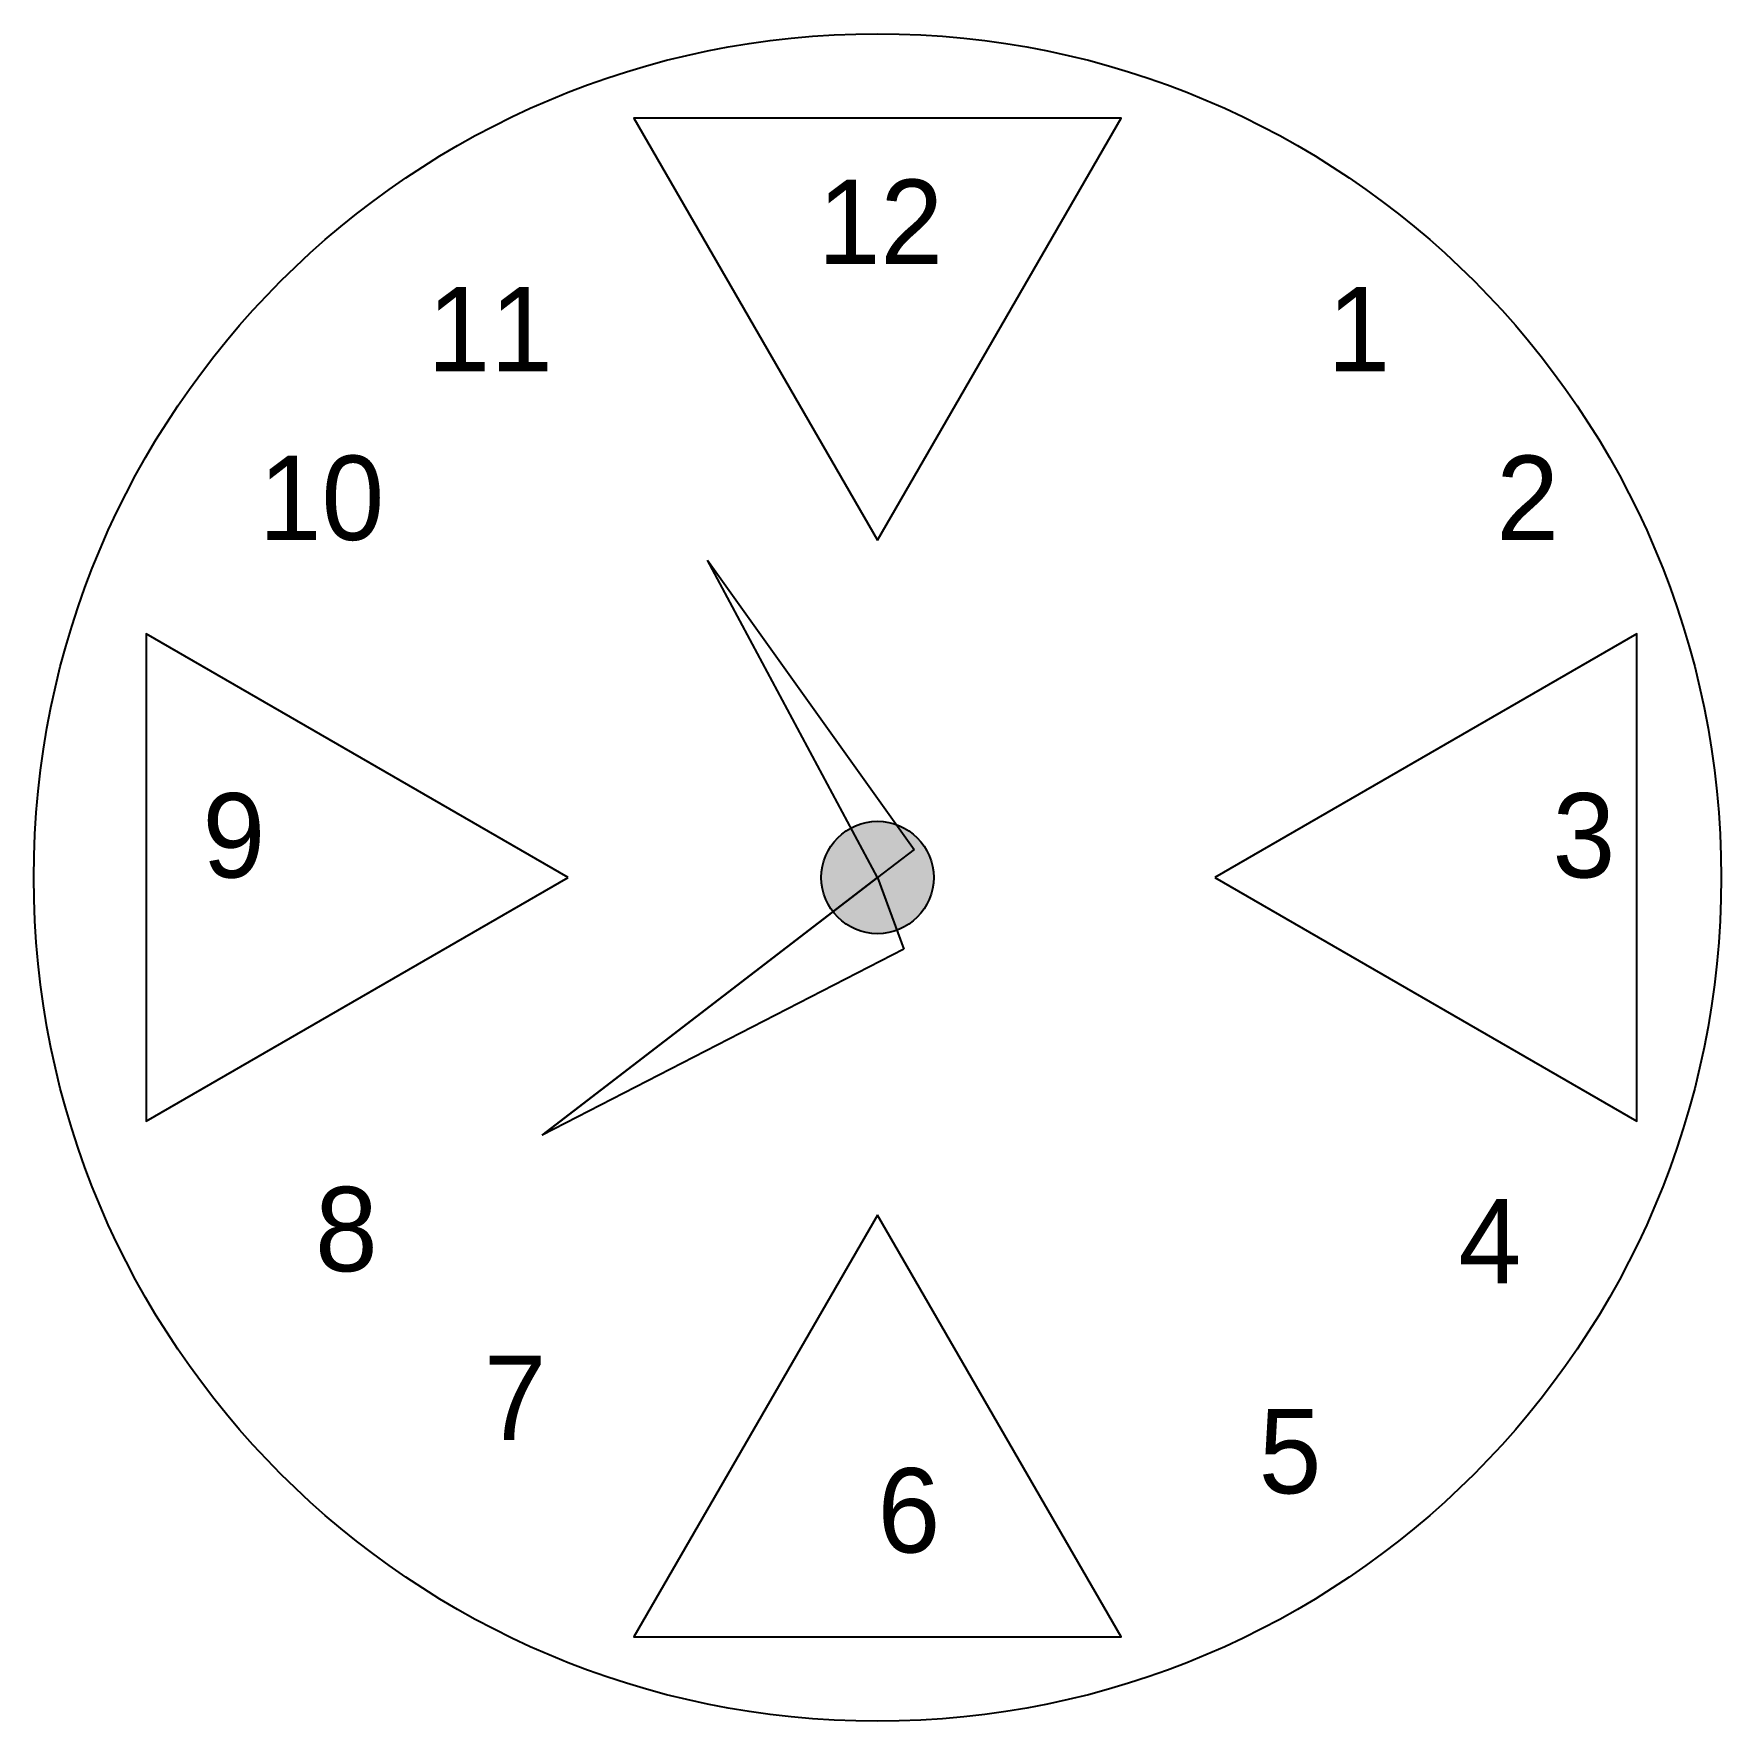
# Model space of a CAD drawing. Header units: inches. Extents: x 2 to 8, y 2 to 8.
import ezdxf

# ---------------------------------------------------------------- set-up
doc = ezdxf.new("R2010")
doc.units = ezdxf.units.IN
doc.header["$MEASUREMENT"] = 0

msp = doc.modelspace()

# ---------------------------------------------------------------- hatches: boundary and pattern name
h = msp.add_hatch(color=256)
h.set_gradient(one_color=1, tint=1)
h.paths.add_polyline_path([(4.9055, 5.1763, 0.276434), (4.8, 5, 0.165237), (4.8414, 4.8782), (5, 5)])
h.paths.add_polyline_path([(5.1302, 5.1), (5.067, 5.1885, 0.211436), (4.9055, 5.1763), (5, 5)])
h.paths.add_polyline_path([(5.2, 5, 0.317389), (5.067, 5.1885), (5.1302, 5.1), (5, 5), (5.0688, 4.8122, 0.31472)])
h.paths.add_polyline_path([(5, 5), (4.8414, 4.8782, 0.32777), (5.0688, 4.8122)])

# ---------------------------------------------------------------- linework, layer by layer
for p, q in [((5, 5), (4.3952, 6.1285)), ((4.3952, 6.1285), (5.1302, 5.1)), ((5.1302, 5.1), (5, 5)), ((5, 5), (3.8072, 4.0837)), ((3.8072, 4.0837), (5, 5)), ((5, 5), (5, 5)), ((5, 5), (5.0935, 4.7449)), ((5.0935, 4.7449), (3.8072, 4.0837))]:
    msp.add_line(p, q)
for points in [[(5, 6.2), (5.866, 7.7), (4.134, 7.7)], [(3.9, 5), (2.4, 5.866), (2.4, 4.134)], [(6.2, 5), (7.7, 4.134), (7.7, 5.866)], [(5, 3.8), (4.134, 2.3), (5.866, 2.3)]]:
    msp.add_lwpolyline(points, close=True)
for radius in [3, 0.2]:
    msp.add_circle((5, 5), radius)

# ---------------------------------------------------------------- texts
for s, p in [('12', (4.7872, 7.1815)), ('11', (3.4, 6.8)), ('1', (6.6, 6.8)), ('10', (2.8, 6.2)), ('2', (7.2, 6.2)), ('9', (2.6, 5)), ('3', (7.4, 5)), ('8', (3, 3.6)), ('4', (7.0658, 3.5572)), ('7', (3.6, 3)), ('5', (6.3553, 2.8103)), ('6', (5, 2.6))]:
    msp.add_text(s, height=0.3).set_placement(p)

doc.saveas('drawing.dxf')
